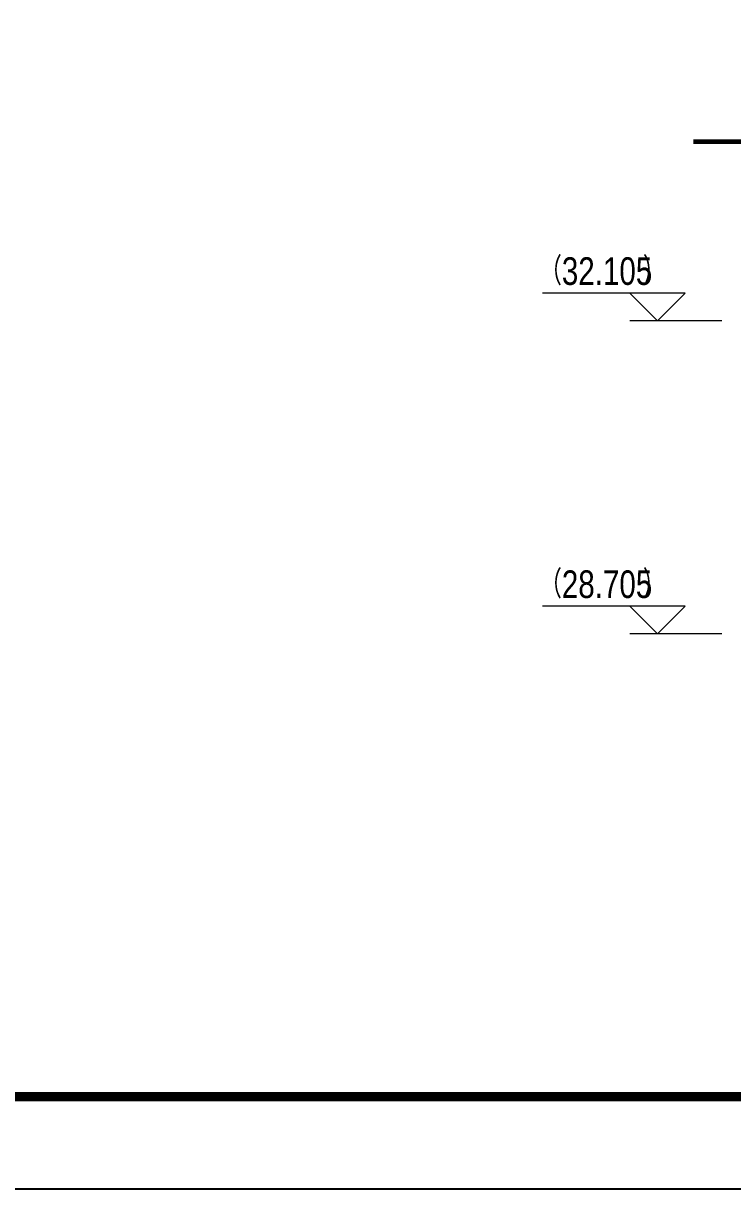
# Model space of a CAD drawing. Extents: x 4 to 13611208, y -605838 to 574722.
# Drawn here: x 13118580 to 13126283, y 405585 to 418240 of the extents above; entities that cross this region are included whole.
import ezdxf

# ---------------------------------------------------------------- set-up
doc = ezdxf.new("R2010")
doc.units = 0
doc.header["$LTSCALE"] = 1000
doc.header["$MEASUREMENT"] = 0
doc.layers.add('0标记', color=1, linetype='Continuous', plot=False)
doc.layers.add('1-扶梯', color=8, linetype='Continuous', lineweight=5)
doc.layers.add('DIM_ELEV', color=3, linetype='Continuous', lineweight=5)
doc.layers.add('PUB_TEXT', color=8, linetype='Continuous')
doc.layers.add('图框', color=7, linetype='Continuous')
doc.styles.add('C', font='HZTXT_E', dxfattribs={"width": 0.7, "bigfont": 'HZTXT'})

# ---------------------------------------------------------------- blocks, each defined once
blk = doc.blocks.new('图框框')
at = {"layer": '图框', "color": 1, "linetype": 'Continuous', "ltscale": 10}
blk.add_lwpolyline([(0, -42000), (59400, -42000), (59400, 0), (0, 0)], close=True, dxfattribs=at)

msp = doc.modelspace()

# ---------------------------------------------------------------- linework, layer by layer
at = {"layer": '1-扶梯', "const_width": 50}
msp.add_lwpolyline([(13137444.8, 416954.2), (13125856.4, 416954.2)], dxfattribs=at)
at = {"layer": 'DIM_ELEV'}
for p, q in [((13125765.9, 415309.2), (13124217.5, 415309.2)), ((13125465.9, 415009.2), (13125165.9, 415309.2)), ((13125465.9, 415009.2), (13125765.9, 415309.2)), ((13126165.9, 415009.2), (13125165.9, 415009.2)), ((13125765.9, 411909.2), (13124217.5, 411909.2)), ((13125465.9, 411609.2), (13125165.9, 411909.2)), ((13125465.9, 411609.2), (13125765.9, 411909.2)), ((13126165.9, 411609.2), (13125165.9, 411609.2))]:
    msp.add_line(p, q, dxfattribs=at)
at = {"layer": '图框', "color": 2}
msp.add_lwpolyline([(13080322.6, 405585), (13169422.6, 405585), (13169422.6, 447585), (13080322.6, 447585)], close=True, dxfattribs=at)
at = {"layer": '图框', "const_width": 100}
msp.add_lwpolyline([(13082822.6, 406585), (13168422.6, 406585), (13168422.6, 446585), (13082822.6, 446585)], close=True, dxfattribs=at)

# ---------------------------------------------------------------- block references
at = {"layer": '0标记', "xscale": 1.5}
msp.add_blockref('图框框', (13080322.6, 447585), dxfattribs=at)

# ---------------------------------------------------------------- texts
at = {"layer": 'PUB_TEXT', "style": 'C', "width": 0.8}
for s, p in [('（', (13124187.5, 415399.2)), ('）', (13125307.5, 415399.2)), ('32.105', (13124427.5, 415399.2)), ('（', (13124187.5, 411999.2)), ('28.705', (13124427.5, 411999.2)), ('）', (13125307.5, 411999.2))]:
    msp.add_text(s, height=300, dxfattribs=at).set_placement(p)

doc.saveas('drawing.dxf')
